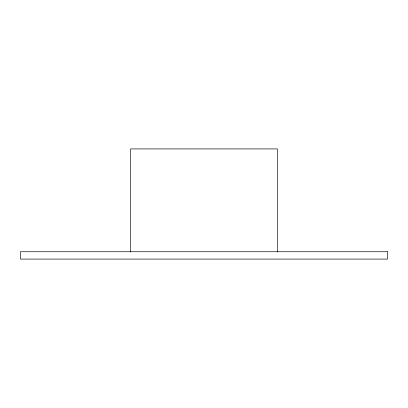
<?xml version="1.0" encoding="UTF-8"?>
<svg xmlns="http://www.w3.org/2000/svg" width="408" height="408" viewBox="0 0 408 408"><rect width="100%" height="100%" fill="white"/><g stroke="black" fill="none" stroke-linecap="round" stroke-linejoin="round"><path stroke-width="0.61" d="M277.44 252.078L277.44 148.92L130.56 148.92L130.56 252.078M387.6 251.736L20.4 251.736L20.4 259.08L387.6 259.08L387.6 251.736"/></g></svg>
